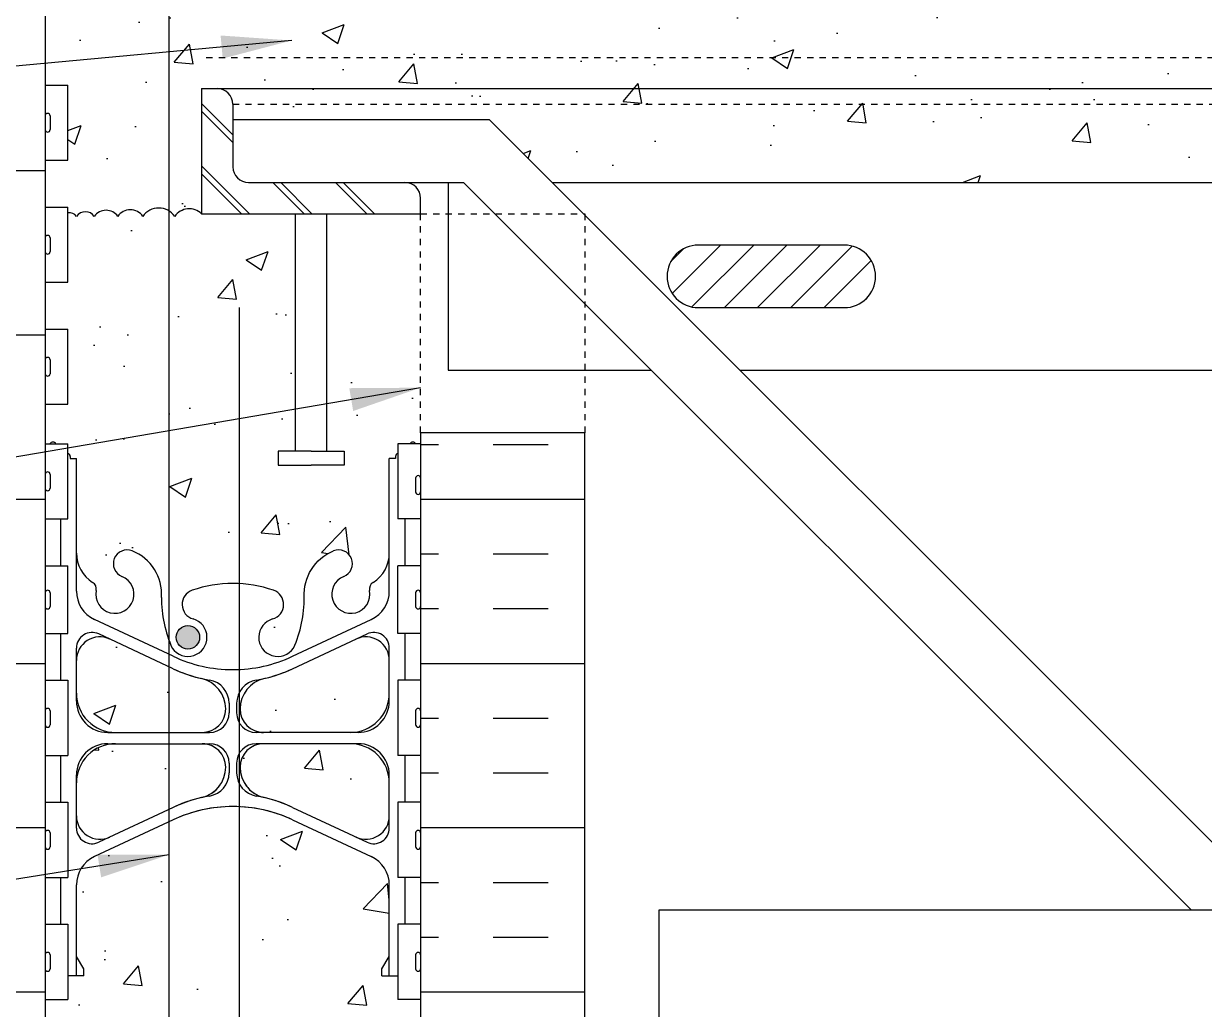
# Model space of a CAD drawing. Header units: inches. Extents: x 99.9 to 155, y 149 to 223.8.
# Drawn here: x 120.13 to 139, y 181.36 to 197.11 of the extents above; entities that cross this region are included whole.
import ezdxf

# ---------------------------------------------------------------- set-up
doc = ezdxf.new("R2010")
doc.units = ezdxf.units.IN
doc.header["$LTSCALE"] = 0.5
doc.header["$MEASUREMENT"] = 0
doc.linetypes.add('HIDDEN2', pattern=[0.1875, 0.125, -0.0625])
for name, color, linetype in [('HATCH', 12, 'Continuous'), ('Hidden2', 12, 'HIDDEN2'), ('line25', 2, 'Continuous'), ('LINE3', 3, 'Continuous'), ('LINE50', 5, 'Continuous'), ('LINE9', 9, 'Continuous'), ('TEXT', 4, 'Continuous')]:
    doc.layers.add(name, color=color, linetype=linetype)
doc.styles.add('DIM', font='romans.shx', dxfattribs={"width": 0.7})
doc.dimstyles.new('ext_12', dxfattribs={"dimscale": 12, "dimtxt": 0.075, "dimasz": 0.09375, "dimexe": 0.09375, "dimexo": 0.0625, "dimgap": 0.0625, "dimtad": 1, "dimdec": 1, "dimzin": 2, "dimdsep": 46, "dimlunit": 4, "dimtxsty": 'DIM', "dimcen": 0.09, "dimdle": 0.09375, "dimclrt": 4, "dimadec": 0, "dimazin": 0, "dimtfac": 1, "dimtdec": 1, "dimtmove": 2, "dimatfit": 3, "dimfxl": 1, "dimfrac": 2, "dimtolj": 1, "dimtzin": 0, "dimarcsym": 0})

msp = doc.modelspace()

# ---------------------------------------------------------------- hatches: boundary and pattern name
at = {"layer": 'HATCH'}
h = msp.add_hatch(dxfattribs=at)
h.set_pattern_fill('AR-CONC', color=256, scale=0.5)
h.set_pattern_definition([(49.99999999999999, (0, 0), (3.586300913003767, -0.3137606749129755), [0.375, -4.125]), (355, (0, 0), (-0.693756668065, 3.760960668500059), [0.3, -3.3]), (100.45144446, (0.298858405, -0.02614672), (2.89254423363556, 3.447199954843147), [0.3187009599999999, -3.505710559999999]), (46.18420000000001, (0, 1), (5.336206653357862, -0.8275964039653827), [0.5625, -6.1875]), (96.63563549, (0.444683725, 0.931033465), (4.673309728371142, 4.870593003872752), [0.47805171, -5.258568799999999]), (351.1841639899999, (0, 1), (4.673309725273866, 4.870593001349951), [0.45, -4.950000005]), (21, (0.5, 0.75), (2.984535260592308, -2.013094453326694), [0.375, -4.125]), (326.0000000000001, (0.5, 0.75), (1.216576659607909, 3.625750225234265), [0.3, -3.3]), (71.45144474, (0.74871127, 0.58224213), (4.201111883649856, 1.612655764031769), [0.31870095, -3.50571056]), (37.50000000000001, (0, 0), (0.06079927658645334, 1.664469269156557), [0, -3.26, 0, -3.35, 0, -3.3125]), (7.499999999999999, (0, 0), (1.315347687210743, 1.972058559411801), [0, -1.91, 0, -3.185, 0, -1.2625]), (327.5, (-1.115, 0), (2.669112180862045, -0.1127743586718988), [0, -1.25, 0, -3.9, 0, -5.175]), (317.5, (-1.615, 0), (2.915930846711931, 0.5005249116615886), [0, -1.625, 0, -2.59, 0, -3.675])])
h.paths.add_polyline_path([(126.4717231716788, 199.913582100377, 0.06439757034050678), (126.361719551565, 199.9795416256406), (126.2717195515645, 199.9795416256337), (126.2717195515618, 200.0212676855579, -0.2490694201798094), (126.1617195515457, 200.2283908373273), (126.1617195515421, 200.2958908373374, -0.4142135623889459), (126.2242195515421, 200.3583908373408), (126.2717195515399, 200.3583908373408), (126.2717195515354, 200.4283908373408), (126.1667195515504, 200.4283908373408, 0.1004604156425525), (125.7730210814817, 200.3712280814927, -0.6014354320890613), (125.6535176112583, 200.4761114239169, 2.182094824738464), (125.2434374573933, 200.2632019924678, -1), (125.0800088859644, 199.8546789184062, -0.2443795113559635), (124.6316010131575, 200.3754358228572, 0.05315652255484115), (124.4657615589405, 200.9895174547719, 0.2232530870738463), (124.2654337755617, 201.1543713057077), (124.2458154436093, 201.1586826984074, 0.9554715931100939), (124.1075314596156, 200.5652127631255, -0.7355925422348568), (124.1203163300505, 200.1071661859855, -0.08275514747013595), (123.4717231716788, 199.9990771022057, -0.08275514747013579), (122.8231300133071, 200.1071661859855, -0.7355925422305455), (122.8359148837423, 200.5652127631247, 0.9554715931393916), (122.6976308997484, 201.1586826984074), (122.678012567796, 201.1543713057077, 0.2232530870735282), (122.4776847844173, 200.9895174547723, 0.05315652255487664), (122.3118453302001, 200.3754358228572, -0.2443795113559877), (121.8634374573931, 199.8546789184062, -1), (121.7000088859644, 200.2632019924678, 2.182094824737337), (121.2899287320992, 200.4761114239169, -0.6014354321108715), (121.1704252618704, 200.3712280814948, 0.1004604156410387), (120.7767267918072, 200.4283908373408), (120.6717267918223, 200.4283908373408), (120.6717267918177, 200.3583908373408), (120.7192267918156, 200.3583908373408, -0.4142135623889219), (120.7817267918156, 200.2958908373374), (120.7817267918119, 200.2283908373273, -0.2490694201798208), (120.6717267917959, 200.0212676855579), (120.6717267917932, 199.9795416256337), (120.5817267917926, 199.9795416256406, 0.06439757034050615), (120.4717231716788, 199.913582100377), (120.4717231716788, 197.8245635818072), (120.4717231716787, 197.3415851199748, -0.4582291024954543), (120.843216348139, 197.3040942731134, -0.5205670499998467), (121.1774057994201, 197.3040942731133, -0.5205670500000739), (121.8651506105893, 197.3040942731134, -0.5205670500000398), (122.3107363107729, 197.3040942731134, -0.5205670499999542), (122.8468318815304, 197.3040942731134, -0.5205670500000162), (123.677391989936, 197.3040942731134, -0.52056705000005), (124.0463930111964, 197.3040942731135, -0.5205670499998133), (124.4293181672468, 197.3040942731133, -0.520567050000284), (124.8482385768414, 197.3040942731135, -0.5205670499991482), (125.0745127248456, 197.3040942731132, -0.5205670500002808), (125.6036456997781, 197.3040942731135, -0.5205670499999445), (125.9667050522876, 197.3040942731134, -0.5205670499999984), (126.5793856542552, 197.3040942731134, -0.498344048046073), (127.1592231716788, 197.3245635818072), (127.1592231716788, 197.8245635818072), (126.4717231716788, 197.8245635818072)])
h.paths.add_polyline_path([(124.471723171679, 194.0745635818058), (122.971723171679, 194.0745635818058, 0.4616643579094271), (122.5422341670801, 194.0336788212049, 0.5205670499996984), (122.0330068040945, 194.0336788212046, 0.5205670499998469), (121.6326709310396, 194.0336788212045, 0.5205670500002914), (121.2579565228588, 194.0336788212047, 0.5205670500002305), (120.9729170655946, 194.0336788212048, 0.3003620269771338), (120.8366757659202, 194.0875200731928), (120.8366757659202, 192.9795635818009), (120.4717231716788, 192.979563581801), (120.4717231716788, 192.2295635818009), (120.8366757659202, 192.2295635818009), (120.8366757659202, 191.0295635818009), (120.4717231716788, 191.0295635818009), (120.4717231716788, 190.3995635818009), (120.5489009562126, 190.3995635818009, -0.5492611164908625), (120.6445453871443, 190.3995635818009), (120.8366757659202, 190.3995635818009), (120.8366757659202, 190.2435423078727, -0.3278133314327104), (120.8717231716779, 190.1958304652607), (120.871723171678, 190.1658304652607), (120.971723171678, 190.1658304652608), (120.9717231716745, 188.6505159869368, 0.2589583704863561), (121.2308637126481, 188.1837175560317, -0.3113104134329552), (121.287423209193, 188.0535736677553, 2.127292751063225), (121.7000088859636, 188.278064295655, -1), (121.8634374573925, 188.6865873697166, -0.3253062266842993), (122.3300121986547, 187.9444214399118, 0.1048804382404675), (122.5024080322494, 187.1326100125818, 1.422913243113908), (122.8359148837412, 187.5996948043415, -0.735592542234876), (122.8231300133063, 188.0577413814815, -0.08275514747013558), (123.471723171678, 188.1658304652612, -0.08275514747013579), (124.1203163300497, 188.0577413814815, -0.7355925422305459), (124.1075314596145, 187.5996948043423, 1.422913243115401), (124.4410383111076, 187.1326100125838, 0.1048804382400839), (124.6134341447012, 187.9444214399111, -0.3253062266844564), (125.0800088859636, 188.6865873697161, -1), (125.2434374573924, 188.2780642956546, 2.127292751064801), (125.6560231341628, 188.0535736677551, -0.311310413433427), (125.7125826307079, 188.1837175560317, 0.2589583704863677), (125.9717231716814, 188.6505159869368), (125.971723171678, 190.1658304652608), (126.0717231716778, 190.1658304652607), (126.0717231716781, 190.1958304652609, -0.3278131113103777), (126.1067705395025, 190.2435422959847), (126.1067705395025, 190.399563581801), (126.2989009562117, 190.399563581801, -0.5492611164907485), (126.3945453871434, 190.3995635818009), (126.4717231716788, 190.3995635818009), (126.4717231716788, 190.5745635818058), (126.471723171679, 194.0745635818058), (124.971723171679, 194.0745635818058), (124.971723171679, 190.2823034694216), (125.2503371104202, 190.2823034694216), (125.2503371104202, 190.0556818054071), (124.9906572144911, 190.0556818054071), (124.721723171679, 190.0556818054071), (124.1931092329378, 190.0556818054071), (124.1931092329378, 190.2823034694216), (124.471723171679, 190.2823034694216)])
h.paths.add_polyline_path([(154.0039962801583, 197.3245635818058), (127.1592231716799, 197.3245635818058, 0.4983440480476182), (126.5793856542552, 197.3040942731134, 0.5205670499999705), (125.9667050522876, 197.3040942731134, 0.5205670499998818), (125.6036456997781, 197.3040942731133, 0.5205670500001927), (125.0745127248457, 197.3040942731135, 0.5205670499993541), (124.8482385768414, 197.3040942731133, 0.5205670500003798), (124.4293181672468, 197.3040942731135, 0.5205670500000795), (124.0463930111962, 197.3040942731135, 0.520567049999582), (123.6773919899361, 197.3040942731133, 0.5205670500000726), (122.8468318815304, 197.3040942731134, 0.5205670499999678), (122.3107363107729, 197.3040942731134, 0.5205670500000424), (121.8651506105893, 197.3040942731134, 0.5205670500000351), (121.1774057994201, 197.3040942731134, 0.5205670499998937), (120.843216348139, 197.3040942731134, 0.4582291024954672), (120.4717231716787, 197.3415851199748), (120.4717231716783, 196.129563581801), (120.8366757659202, 196.129563581801), (120.8366757659202, 194.9295635818009), (120.4717231716788, 194.929563581801), (120.4717231716788, 194.179563581801), (120.8366757659202, 194.179563581801), (120.8366757659202, 194.0875200731928, -0.3003620269773753), (120.9729170655946, 194.0336788212045, -0.5205670500006533), (121.2579565228589, 194.0336788212048, -0.5205670500000386), (121.6326709310396, 194.0336788212048, -0.5205670500001821), (122.0330068040946, 194.0336788212049, -0.5205670499994447), (122.5422341670801, 194.0336788212045, -0.4616643579094737), (122.971723171679, 194.0745635818058), (122.971723171679, 196.0745635818058), (123.221723171679, 196.0745635818058), (154.0039962801583, 196.0745635818058)])
h.paths.add_polyline_path([(154.0039962801583, 195.8245635818058), (123.471723171679, 195.8245635818058), (123.471723171679, 195.5745635818058), (127.5734367340521, 195.5745635818058), (128.5734367340521, 194.5745635818058), (154.0039962801583, 194.5745635818058)], flags=17)
h.paths.add_polyline_path([(154.0039962801583, 196.0745635818058), (123.221723171679, 196.0745635818058, -0.4142135623730951), (123.471723171679, 195.8245635818058), (154.0039962801583, 195.8245635818058)], flags=17)
h.paths.add_polyline_path([(126.4717231716788, 181.519563581801), (126.1067705395025, 181.519563581801), (126.1067705395025, 181.8945635818071), (125.8517231716922, 181.8945635818074), (125.8517231716922, 182.0069135818072), (125.9717231716915, 182.206913581807), (125.9717231716893, 183.3477833641647, 0.2910966595426471), (125.6836616076331, 183.800643275582), (124.4254461144589, 184.3894881191639, 0.09336927207731838), (123.6185977733422, 184.5968195880239, 0.01633246440578862), (123.4717231716781, 184.6016185177827, 0.1098692816785021), (122.5180002288978, 184.3894881191647), (121.2597847357227, 183.800643275582, 0.291096659542565), (120.9717231716666, 183.3477833641647), (120.9717231716645, 182.206913581807), (121.0917231716638, 182.0069135818072), (121.0917231716638, 181.8945635818074), (120.8366757659202, 181.8945635818072), (120.8366757659202, 181.519563581801), (120.4717231716788, 181.519563581801), (120.4717231716788, 179.8245635818072), (120.4717231716788, 177.7355450632374, 0.06439757034050847), (120.5817267917926, 177.6695855379738), (120.6717267917932, 177.6695855379807), (120.6717267917959, 177.6278594780565, -0.2490694201798172), (120.7817267918119, 177.4207363262871), (120.7817267918156, 177.353236326277, -0.4142135623889448), (120.7192267918156, 177.2907363262736), (120.6717267918177, 177.2907363262736), (120.6717267918223, 177.2207363262736), (120.7767267918072, 177.2207363262736, 0.1004604156413851), (121.1704252618717, 177.27789908212, -0.6014354321066665), (121.2899287320994, 177.1730157396975, 2.182094824738486), (121.7000088859644, 177.3859251711466, -1), (121.8634374573933, 177.7944482452082, -0.244379511355623), (122.3118453302, 177.2736913407581, 0.05315652255491382), (122.4776847844171, 176.6596097088427, 0.2232530870739586), (122.6780125677959, 176.4947558579067), (122.6976308997484, 176.490444465207, 0.9554715931100279), (122.835914883742, 177.0839144004889, -0.7355925422348775), (122.8231300133071, 177.5419609776289, -0.08275514747013603), (123.4717231716788, 177.6500500614087, -0.08275514747013576), (124.1203163300505, 177.5419609776289, -0.7355925422305454), (124.1075314596154, 177.0839144004898, 0.9554715931394796), (124.2458154436095, 176.490444465207), (124.2654337755617, 176.4947558579067, 0.2232530870720752), (124.4657615589397, 176.6596097088405, 0.05315652255502022), (124.6316010131575, 177.2736913407572, -0.2443795113559802), (125.0800088859645, 177.7944482452082, -1), (125.2434374573933, 177.3859251711467, 2.182094824737363), (125.6535176112585, 177.1730157396975, -0.6014354319358186), (125.7730210814452, 177.2778990821348, 0.1004604156523417), (126.1667195515504, 177.2207363262736), (126.2717195515354, 177.2207363262736), (126.2717195515399, 177.2907363262736), (126.2242195515421, 177.2907363262736, -0.4142135623889656), (126.1617195515421, 177.353236326277), (126.1617195515457, 177.4207363262871, -0.2490694201798173), (126.2717195515618, 177.6278594780565), (126.2717195515645, 177.6695855379807), (126.361719551565, 177.6695855379738, 0.06439757034050828), (126.4717231716788, 177.7355450632374), (126.4717231716788, 179.8245635818072)])
h.paths.add_polyline_path([(123.3567222983634, 185.2316397768996, 0.4135815913485855), (122.9817231716782, 185.6058304652612), (121.596723171671, 185.6058304652608, 0.4142135623726926), (120.9717231716712, 184.9808304652615), (120.9717231716716, 184.4541027456393, 0.5490706967576116), (121.505677000229, 184.1144578128228), (122.5180002003353, 184.5882250704719, -0.05309424434829538), (122.9685413534963, 184.7433689386218, 0.3501185223640792)])
h.paths.add_polyline_path([(122.9685413534962, 186.6482919919002, -0.05309424434837258), (122.5180002003346, 186.8034358600505), (121.5056770002289, 187.2772031176989, 0.5490706967555916), (120.9717231716716, 186.9375581848845), (120.9717231716712, 186.4108304652608, 0.4142135623730951), (121.5967231716712, 185.7858304652608), (122.9817231716782, 185.7858304652608, 0.08565169356292962), (123.1074073179113, 185.8075197020712, 0.3167107477871254), (123.3567222983635, 186.1600211536785, 0.3501185223326608)])
h.paths.add_polyline_path([(125.9717231716848, 186.4108304652626), (125.9717231716843, 186.9375581848853, 0.5490706967552532), (125.4377693431271, 187.2772031176993), (124.4254461430207, 186.8034358600501, -0.05309424434828371), (123.9749049898596, 186.6482919919007, 0.3501185220379583), (123.5867240449913, 186.160021154204, 0.4135815918022998), (123.9617231716778, 185.7858304652613), (125.3467231716848, 185.7858304652612, 0.4142135623737336)])
h.paths.add_polyline_path([(125.9717231716848, 184.980830465262, 0.4142135623727701), (125.3467231716848, 185.6058304652613), (123.9617231716778, 185.6058304652612, 0.4135815916380359), (123.5867240449918, 185.2316397765288, 0.3501185221559076), (123.9749049898596, 184.7433689386218, -0.05309424434846433), (124.425446143022, 184.5882250704713), (125.437769343127, 184.1144578128232, 0.5490706967567552), (125.9717231716843, 184.4541027456387)])
h.paths.add_polyline_path([(126.4717231716788, 173.6059275893103, 0.08241458984434456), (126.3283862182095, 173.6850340658794, -0.3178372451770607), (126.1617195515462, 173.9207363262603), (126.1617195515425, 173.9882363262704, -0.4142135623888782), (126.2242195515425, 174.0507363262738), (126.271719551328, 174.0507363262738), (126.2717195513326, 174.1207363262738), (126.1667195515509, 174.1207363262738, -0.1889729320647021), (126.0108504758625, 174.2155808146632, 0.1963228336439133), (125.5617195515018, 174.5618405347915), (124.2398639826705, 174.8523361010463, 0.05779469062709975), (123.4717231716784, 174.941422591139, 0.05779469062704928), (122.703582360687, 174.8523361010462), (121.3817267918558, 174.5618405347914, 0.1963228336441951), (120.9325958674947, 174.2155808146625, -0.1889729320638381), (120.7767267918068, 174.1207363262738), (120.6717267920251, 174.1207363262738), (120.6717267920296, 174.0507363262738), (120.7192267918151, 174.0507363262738, -0.4142135623888325), (120.7817267918151, 173.9882363262704), (120.7817267918115, 173.9207363262603, -0.3178372451770459), (120.6150601251481, 173.6850340658795, 0.08241458984434928), (120.4717231716788, 173.6059275893103), (120.4717231716788, 170.8270731668233), (122.4717231716788, 170.8270731668233), (123.4717231716788, 171.8270731668233), (123.4717231716788, 170.8270731668233), (123.4717231716788, 169.8270731668233), (124.4717231716788, 170.8270731668233), (126.4717231716788, 170.8270731668233)])
h = msp.add_hatch(dxfattribs=at)
h.set_pattern_fill('INSUL', color=256, scale=7, style=0)
h.set_pattern_definition([(0, (127.6306809056987, 186.8881439684376), (0, 2.625), []), (0, (127.6306809056987, 187.7631439684376), (0, 2.625), [0.875, -0.875]), (0, (127.6306809056987, 188.6381439684376), (0, 2.625), [0.875, -0.875])])
h.paths.add_polyline_path([(129.096723171679, 190.5745635818058), (126.4717231716788, 190.5745635818058), (126.4717231716788, 180.5745635818058), (129.0967231716789, 180.5745635818058)])
h.paths.add_polyline_path([(117.8467231716788, 179.8245635818072), (118.2842231716788, 179.8245635818072), (118.2842231716788, 180.3245635818072), (119.7842231716788, 180.3245635818072), (119.7842231716788, 179.8245635818072), (120.4717231716788, 179.8245635818072), (120.4717231716788, 197.8245635818072), (119.7842231716788, 197.8245635818072), (119.7842231716788, 198.3245635818072), (118.2842231716788, 198.3245635818072), (118.2842231716788, 197.8245635818072), (117.8467231716788, 197.8245635818072)])
h = msp.add_hatch(dxfattribs=at)
h.set_pattern_fill('ANSI31', color=256, scale=3, style=0)
h.set_pattern_definition([(45, (141.1185557722835, 192.8211934529834), (-0.2651650429449553, 0.2651650429449554), [])])
h.paths.add_polyline_path([(142.5720356716789, 192.5748760818058, 1), (142.5720356716789, 193.5742510818058), (140.240160671679, 193.5742510818058, 1), (140.240160671679, 192.5748760818058)])
h.paths.add_polyline_path([(151.9032856716789, 192.5748760818058, 1), (151.9032856716789, 193.5742510818058), (149.5714106716789, 193.5742510818058, 0.4139618747862194), (149.071723356202, 193.0749930090092), (149.7859643489255, 192.5748760818058)])
h.paths.add_polyline_path([(133.240785671679, 193.5742510818058), (130.908910671679, 193.5742510818058, 1), (130.908910671679, 192.5748760818058), (133.240785671679, 192.5748760818058, 1)])
at = {"layer": 'LINE3'}
h = msp.add_hatch(color=256, dxfattribs=at)
h.paths.add_polyline_path([(122.937600202412, 187.3403439856598, 0.8313954898624936), (122.5689035307892, 187.3403439856598)])
h.paths.add_polyline_path([(122.9407518666006, 187.306110360617, 0.04593457776007547), (122.937600202412, 187.3403439856598), (122.5689035307892, 187.3403439856598, 0.04593457776007547), (122.5657518666006, 187.306110360617, 1)])

# ---------------------------------------------------------------- linework, layer by layer
at = {"layer": 'HATCH'}
for p, q in [((122.971723171679, 195.8386834833949), (123.471723171679, 195.3386834833949)), ((122.971723171679, 195.7136834833949), (123.471723171679, 195.2136834833949)), ((122.971723171679, 194.8386834833949), (123.7358430732683, 194.0745635818058)), ((122.971723171679, 194.713683483395), (123.6108430732683, 194.0745635818058)), ((124.1108430732682, 194.5745635818058), (124.6108430732683, 194.0745635818058)), ((124.2358430732682, 194.5745635818058), (124.7358430732683, 194.0745635818058)), ((125.1108430732682, 194.5745635818058), (125.6108430732683, 194.0745635818058)), ((125.2358430732682, 194.5745635818058), (125.7358430732683, 194.0745635818058))]:
    msp.add_line(p, q, dxfattribs=at)
msp.add_lwpolyline([(122.971723171679, 194.0745635818058, 0.4616643579092202), (122.5422341670802, 194.0336788212047, 0.52056705), (122.0330068040945, 194.0336788212047, 0.52056705), (121.6326709310395, 194.0336788212047, 0.52056705), (121.2579565228588, 194.0336788212047, 0.52056705), (120.9729170655947, 194.0336788212047, 0.3003620269774999), (120.8366757659202, 194.0875200731928)], format="xyb", dxfattribs=at)
at = {"layer": 'Hidden2', "linetype": 'HIDDEN2'}
for p, q in [((123.0469343024265, 196.5745635818058), (154.0039962801583, 196.5745635818058)), ((123.471723171679, 195.8245635818058), (154.0039962801583, 195.8245635818058))]:
    msp.add_line(p, q, dxfattribs=at)
at = {"layer": 'Hidden2'}
for p, q in [((126.471723171679, 190.5745635818058), (126.471723171679, 194.0745635818058)), ((126.471723171679, 194.0745635818058), (129.096723171679, 194.0745635818058)), ((129.096723171679, 194.0745635818058), (129.096723171679, 190.5745635818058))]:
    msp.add_line(p, q, dxfattribs=at)
at = {"layer": 'line25'}
for p, q in [((120.4717231716788, 197.8245635818072), (120.4717231716783, 196.129563581801)), ((120.4717231716783, 196.129563581801), (120.8366757659202, 196.129563581801)), ((120.4717231716783, 196.129563581801), (120.8366757659202, 196.129563581801)), ((120.4717231716788, 196.129563581801), (120.4717231716788, 179.8245635818072)), ((120.8366757659202, 194.929563581801), (120.8366757659202, 196.129563581801)), ((122.971723171679, 196.0745635818058), (122.971723171679, 194.0745635818058)), ((122.971723171679, 196.0745635818058), (123.221723171679, 196.0745635818058)), ((123.471723171679, 195.8245635818058), (123.471723171679, 194.8245635818058)), ((120.4717231716783, 194.929563581801), (120.8366757659202, 194.9295635818009)), ((123.721723171679, 194.5745635818058), (126.221723171679, 194.5745635818058)), ((120.4717231716783, 194.179563581801), (120.8366757659202, 194.179563581801)), ((120.8366757659202, 192.979563581801), (120.8366757659202, 194.179563581801)), ((126.471723171679, 194.0745635818058), (126.471723171679, 194.3245635818058)), ((122.971723171679, 194.0745635818058), (126.471723171679, 194.0745635818058)), ((124.471723171679, 190.2823034694216), (124.471723171679, 194.0745635818058)), ((124.971723171679, 190.2823034694216), (124.971723171679, 194.0745635818058)), ((120.4717231716783, 192.979563581801), (120.8366757659202, 192.9795635818009)), ((120.4717231716783, 192.2295635818009), (120.8366757659202, 192.2295635818009)), ((120.8366757659202, 191.0295635818009), (120.8366757659202, 192.229563581801)), ((120.4717231716783, 191.0295635818009), (120.8366757659202, 191.0295635818009)), ((126.4717231716788, 190.5745635818058), (126.4717231716788, 179.8245635818072)), ((129.096723171679, 190.5745635818058), (126.471723171679, 190.5745635818058)), ((120.4717231716783, 190.3995635818009), (120.8366757659202, 190.3995635818009)), ((120.8366757659202, 189.199563581801), (120.8366757659202, 190.399563581801)), ((126.4717231337444, 190.3995635818009), (126.1067705395025, 190.399563581801)), ((126.1067705395025, 190.3995635818009), (126.1067705395025, 189.1995635818009)), ((120.4717231716783, 189.199563581801), (120.8366757659202, 189.199563581801)), ((126.4717231337444, 189.199563581801), (126.1067705395025, 189.199563581801)), ((120.4717231716783, 188.449563581801), (120.8366757659202, 188.449563581801)), ((120.8366757659202, 187.369563581801), (120.8366757659202, 188.449563581801)), ((126.4717231337444, 188.449563581801), (126.1067705395025, 188.449563581801)), ((126.1067705395025, 187.369563581801), (126.1067705395025, 188.449563581801)), ((120.4717231716783, 187.369563581801), (120.8366757659202, 187.3695635818009)), ((126.4717231337444, 187.369563581801), (126.1067705395025, 187.3695635818009)), ((120.4717231716783, 186.619563581801), (120.8366757659202, 186.619563581801)), ((120.8366757659202, 186.619563581801), (120.8366757659202, 185.4195635818009)), ((126.4717231337444, 186.619563581801), (126.1067705395025, 186.619563581801)), ((126.1067705395025, 186.619563581801), (126.1067705395025, 185.4195635818009)), ((120.4717231716783, 185.419563581801), (120.8366757659202, 185.419563581801)), ((126.4717231337444, 185.419563581801), (126.1067705395025, 185.419563581801)), ((120.4717231716783, 184.6695635818009), (120.8366757659202, 184.669563581801)), ((120.8366757659202, 184.6695635818009), (120.8366757659202, 183.4695635818009)), ((126.1067705395025, 184.6695635818009), (126.1067705395025, 183.4695635818009)), ((126.4717231337444, 184.6695635818009), (126.1067705395025, 184.669563581801)), ((120.4717231716783, 183.4695635818009), (120.8366757659202, 183.4695635818009)), ((126.4717231337444, 183.4695635818009), (126.1067705395025, 183.4695635818009)), ((120.4717231716783, 182.7195635818009), (120.8366757659202, 182.719563581801)), ((120.8366757659202, 182.7195635818009), (120.8366757659202, 181.5195635818009)), ((126.4717231337444, 182.7195635818009), (126.1067705395025, 182.719563581801)), ((126.1067705395025, 182.7195635818009), (126.1067705395025, 181.5195635818009)), ((120.4717231716783, 181.519563581801), (120.8366757659202, 181.519563581801)), ((126.4717231337444, 181.519563581801), (126.1067705395025, 181.519563581801))]:
    msp.add_line(p, q, dxfattribs=at)
for points in [[(124.721723171679, 190.2823034694216), (124.1931092329378, 190.2823034694216), (124.1931092329378, 190.0556818054071), (124.721723171679, 190.0556818054071)], [(124.721723171679, 190.2823034694216), (125.2503371104202, 190.2823034694216), (125.2503371104202, 190.0556818054071), (124.9906572144911, 190.0556818054071)], [(124.9906572144911, 190.0556818054071), (124.721723171679, 190.0556818054071)]]:
    msp.add_lwpolyline(points, dxfattribs=at)
for centre, start, end in [((123.221723171679, 195.8245635818058), 0, 90), ((123.721723171679, 194.8245635818058), 180, 270), ((126.221723171679, 194.3245635818058), 0, 90)]:
    msp.add_arc(centre, 0.25, start, end, dxfattribs=at)
at = {"layer": 'LINE3'}
for p, q in [((122.4485808306169, 206.8245635818072), (122.4485808306169, 178.761169227365)), ((123.5716073980689, 192.5745635818058), (123.5716073980689, 169.9269573932134))]:
    msp.add_line(p, q, dxfattribs=at)
msp.add_circle((122.7532518666006, 187.306110360617), 0.1875, dxfattribs=at)
at = {"layer": 'LINE50'}
msp.add_line((129.0967231716789, 180.5745635818058), (129.096723171679, 190.5745635818058), dxfattribs=at)
at = {"layer": 'LINE9'}
for p, q in [((123.221723171679, 196.0745635818058), (154.0039962801583, 196.0745635818058)), ((120.5117267916414, 195.6795635818009), (120.5117267916414, 195.679563581801)), ((120.4717231716783, 195.5845635818009), (120.4717267916419, 195.5845635818009)), ((120.4717231716783, 195.4745635818009), (120.4717267916419, 195.4745635818009)), ((120.4717267916414, 195.6395635818009), (120.4717267916414, 195.419563581801)), ((120.5517267916413, 195.639563581801), (120.5517267916422, 195.419563581801)), ((127.5734367340521, 195.5745635818058), (123.471723171679, 195.5745635818058)), ((127.5734367340522, 195.5745635818058), (140.1984367340522, 182.9495635818058)), ((120.5117267916414, 195.379563581801), (120.5117267916423, 195.379563581801)), ((126.221723171679, 194.5745635818058), (127.1592231716791, 194.5745635818058)), ((126.909223171679, 194.5745635818058), (126.909223171679, 191.5745635818058)), ((127.1592231716791, 194.5745635818058), (138.7842231716791, 182.9495635818058)), ((128.5734367340521, 194.5745635818058), (154.0039962801583, 194.5745635818058)), ((120.4717231716783, 193.6345635818009), (120.4717267916419, 193.6345635818009)), ((120.4717267916414, 193.6895635818009), (120.4717267916414, 193.4695635818011)), ((120.5117267916414, 193.7295635818009), (120.5117267916414, 193.729563581801)), ((120.5517267916413, 193.689563581801), (120.5517267916422, 193.4695635818011)), ((120.4717231716783, 193.5245635818009), (120.4717267916419, 193.5245635818009)), ((120.5117267916414, 193.429563581801), (120.5117267916423, 193.429563581801)), ((133.240785671679, 193.5742510818058), (130.908910671679, 193.5742510818058)), ((130.908910671679, 192.5748760818058), (133.240785671679, 192.5748760818058)), ((120.4717267916414, 191.7395635818009), (120.4717267916414, 191.519563581801)), ((120.5117267916414, 191.7795635818009), (120.5117267916414, 191.7795635818009)), ((120.5517267916413, 191.7395635818009), (120.5517267916422, 191.519563581801)), ((120.4717231716783, 191.6845635818009), (120.4717267916419, 191.6845635818009)), ((120.4717231716783, 191.5745635818008), (120.4717267916419, 191.5745635818008)), ((126.909223171679, 191.5745635818058), (130.1592231716791, 191.5745635818058)), ((131.5734367340522, 191.5745635818058), (144.5094985187706, 191.5745635818058)), ((120.5117267916414, 191.479563581801), (120.5117267916423, 191.4795635818009)), ((120.8717231716781, 190.1958304652607), (120.871723171678, 190.1658304652607)), ((120.8717231716781, 190.1958304652607), (120.8717231716781, 190.1958304652608)), ((126.0717231716779, 190.1958304652607), (126.0717231716778, 190.1658304652607)), ((126.0717231716779, 190.1958304652607), (126.0717231716779, 190.1958304652608)), ((120.8717231716781, 190.1658304652607), (120.971723171678, 190.1658304652608)), ((120.9717231716753, 188.0438775663548), (120.971723171678, 190.1658304652608)), ((126.0717231716779, 190.1658304652607), (125.971723171678, 190.1658304652608)), ((125.9717231716807, 188.0438775663548), (125.971723171678, 190.1658304652608)), ((120.4717231716783, 189.8545635818009), (120.4717267916419, 189.8545635818009)), ((120.4717267916414, 189.9095635818009), (120.4717267916414, 189.689563581801)), ((120.5117267916414, 189.9495635818009), (120.5117267916414, 189.949563581801)), ((120.5517267916413, 189.9095635818009), (120.5517267916422, 189.689563581801)), ((126.3917195137814, 189.8495635818009), (126.3917195137805, 189.629563581801)), ((126.4317195137813, 189.8895635818008), (126.4317195137813, 189.8895635818009)), ((126.4717195137813, 189.8495635818008), (126.4717195137813, 189.629563581801)), ((120.4717231716783, 189.7445635818009), (120.4717267916419, 189.7445635818009)), ((120.5117267916414, 189.649563581801), (120.5117267916423, 189.6495635818009)), ((126.4717231337443, 189.7945635818008), (126.4717195137808, 189.7945635818008)), ((126.4717231337443, 189.6845635818008), (126.4717195137808, 189.6845635818008)), ((126.4317195137813, 189.5895635818009), (126.4317195137804, 189.5895635818009)), ((126.2217231716778, 189.199563581801), (126.2217231716777, 188.449563581801)), ((120.4717231716783, 187.9645635818009), (120.4717267916419, 187.9645635818009)), ((120.4717267916414, 188.0195635818009), (120.4717267916414, 187.799563581801)), ((120.5117267916414, 188.0595635818009), (120.5117267916414, 188.059563581801)), ((120.5517267916413, 188.019563581801), (120.5517267916422, 187.799563581801)), ((126.3917195137814, 188.019563581801), (126.3917195137805, 187.799563581801)), ((126.4317195137814, 188.0595635818009), (126.4317195137814, 188.059563581801)), ((126.4717195137813, 188.0195635818009), (126.4717195137813, 187.799563581801)), ((126.4717231337443, 187.9645635818009), (126.4717195137809, 187.9645635818009)), ((120.4717231716783, 187.8545635818009), (120.4717267916419, 187.8545635818009)), ((120.5117267916414, 187.759563581801), (120.5117267916423, 187.759563581801)), ((126.4317195137814, 187.759563581801), (126.4317195137805, 187.759563581801)), ((126.4717231337443, 187.8545635818009), (126.4717195137809, 187.8545635818009)), ((122.5180002193013, 187.002172815849), (121.2597847357313, 187.5910176549363)), ((122.5180002193013, 187.0021728158485), (121.2597847357313, 187.5910176549359)), ((124.4254461240546, 187.0021728158485), (125.6836616076246, 187.5910176549359)), ((124.4254461240546, 187.002172815849), (125.6836616076246, 187.5910176549363)), ((122.5180002003347, 186.8034358600509), (121.3276923907118, 187.3604999149536)), ((122.5180002003347, 186.8034358600505), (121.3276923907118, 187.3604999149531)), ((124.4254461430212, 186.8034358600505), (125.6157539526442, 187.3604999149531)), ((124.4254461430212, 186.8034358600509), (125.6157539526442, 187.3604999149536)), ((126.2217231716776, 187.3695635818009), (126.2217231716775, 186.619563581801)), ((120.9717231716716, 186.2858304652617), (120.9717231716734, 187.1340699597435)), ((125.9717231716843, 186.2858304652617), (125.9717231716825, 187.1340699597435)), ((123.4117231716776, 186.2525992163649), (123.4117231716776, 186.0983304652612)), ((123.5317231716784, 186.2525992163649), (123.5317231716784, 186.0983304652612)), ((120.4717231716783, 186.0745635818008), (120.4717267916419, 186.0745635818008)), ((120.4717267916414, 186.1295635818009), (120.4717267916414, 185.909563581801)), ((120.5117267916414, 186.1695635818009), (120.5117267916414, 186.1695635818009)), ((120.5517267916413, 186.1295635818009), (120.5517267916422, 185.909563581801)), ((123.3567231716782, 186.1608304652613), (123.3567231716782, 186.160955666336)), ((123.5867231716778, 186.1608304652613), (123.5867231716778, 186.160955666336)), ((126.3917195137814, 186.1295635818009), (126.3917195137805, 185.909563581801)), ((126.4317195137814, 186.1695635818009), (126.4317195137814, 186.1695635818009)), ((126.4717195137814, 186.1295635818009), (126.4717195137814, 185.909563581801)), ((126.4717231337444, 186.0745635818008), (126.4717195137809, 186.0745635818008)), ((120.4717231716783, 185.9645635818008), (120.4717267916419, 185.9645635818008)), ((120.5117267916414, 185.869563581801), (120.5117267916423, 185.8695635818009)), ((126.4317195137814, 185.869563581801), (126.4317195137805, 185.8695635818009)), ((126.4717231337444, 185.9645635818008), (126.4717195137809, 185.9645635818008)), ((121.4717231716716, 185.7858304652612), (123.0992231716776, 185.7858304652612)), ((121.4717231716716, 185.7858304652608), (122.9817231716782, 185.7858304652608)), ((125.4717231716843, 185.7858304652612), (123.8442231716784, 185.7858304652612)), ((125.4717231716843, 185.7858304652608), (123.9617231716778, 185.7858304652608)), ((121.4717231716693, 185.6058304652612), (123.099223171678, 185.6058304652613)), ((121.4717231716693, 185.6058304652608), (122.9817231716782, 185.6058304652608)), ((125.4717231716866, 185.6058304652612), (123.8442231716779, 185.6058304652613)), ((125.4717231716866, 185.6058304652608), (123.9617231716778, 185.6058304652608)), ((123.411723171678, 185.2933304652613), (123.411723171678, 185.1390617141574)), ((123.5317231716779, 185.2933304652613), (123.5317231716779, 185.1390617141574)), ((126.2217231716774, 185.419563581801), (126.2217231716773, 184.669563581801)), ((120.9717231716684, 184.2575909707762), (120.9717231716693, 185.1058304652617)), ((125.9717231716875, 184.2575909707762), (125.9717231716866, 185.1058304652617)), ((122.5180002003347, 184.5882250704716), (121.3276923907068, 184.0311610155661)), ((122.5180002003347, 184.5882250704711), (121.3276923907068, 184.0311610155656)), ((124.4254461430212, 184.5882250704711), (125.6157539526492, 184.0311610155656)), ((124.4254461430212, 184.5882250704716), (125.6157539526492, 184.0311610155661)), ((122.5180002193013, 184.3894881146735), (121.2597847357227, 183.8006432755825)), ((122.5180002193013, 184.3894881146731), (121.2597847357227, 183.800643275582)), ((124.4254461240546, 184.3894881146731), (125.6836616076333, 183.800643275582)), ((124.4254461240546, 184.3894881146735), (125.6836616076333, 183.8006432755825)), ((120.4717267916414, 184.1795635818008), (120.4717267916414, 183.9595635818009)), ((120.5117267916414, 184.2195635818008), (120.5117267916414, 184.2195635818009)), ((120.5517267916413, 184.1795635818009), (120.5517267916422, 183.9595635818009)), ((126.3917195137814, 184.1795635818009), (126.3917195137805, 183.9595635818009)), ((126.4317195137814, 184.2195635818008), (126.4317195137814, 184.2195635818009)), ((126.4717195137814, 184.1795635818008), (126.4717195137814, 183.9595635818009)), ((120.4717231716783, 184.1245635818008), (120.4717267916419, 184.1245635818008)), ((120.4717231716783, 184.0145635818008), (120.4717267916419, 184.0145635818008)), ((126.4717231337444, 184.1245635818008), (126.4717195137809, 184.1245635818008)), ((126.4717231337444, 184.0145635818008), (126.4717195137809, 184.0145635818008)), ((120.5117267916414, 183.9195635818009), (120.5117267916423, 183.9195635818009)), ((126.4317195137814, 183.9195635818009), (126.4317195137805, 183.9195635818009)), ((126.2217231716771, 183.469563581801), (126.221723171677, 182.719563581801)), ((120.9717231716639, 181.8945635818071), (120.9717231716666, 183.3477833641647)), ((125.9717231716921, 181.8945635818071), (125.9717231716893, 183.3477833641647)), ((130.284223171679, 182.9495635818058), (154.0039962801583, 182.9495635818058)), ((130.284223171679, 180.5745635818058), (130.284223171679, 182.9495635818058)), ((120.5117267916414, 182.2695635818008), (120.5117267916414, 182.2695635818009)), ((126.4317195137814, 182.2695635818008), (126.4317195137814, 182.2695635818009)), ((120.4717231716783, 182.1745635818008), (120.4717267916419, 182.1745635818008)), ((120.4717267916414, 182.2295635818008), (120.4717267916414, 182.009563581801)), ((120.5517267916413, 182.2295635818009), (120.5517267916422, 182.009563581801)), ((121.0917231716638, 182.0069135818072), (120.9717231716643, 182.2069135818072)), ((125.8517231716922, 182.0069135818072), (125.9717231716916, 182.2069135818072)), ((126.3917195137814, 182.2295635818009), (126.3917195137805, 182.009563581801)), ((126.4717195137814, 182.2295635818008), (126.4717195137814, 182.009563581801)), ((126.4717231337444, 182.1745635818008), (126.4717195137809, 182.1745635818008)), ((120.4717231716783, 182.0645635818008), (120.4717267916419, 182.0645635818008)), ((120.5117267916414, 181.9695635818009), (120.5117267916423, 181.9695635818009)), ((121.0917231716638, 181.8945635818074), (120.8366757659202, 181.8945635818072)), ((121.0917231716638, 181.8945635818069), (121.0917231716638, 182.0069135818064)), ((125.8517231716922, 181.8945635818069), (125.8517231716922, 182.0069135818064)), ((125.8517231716922, 181.8945635818074), (126.1067705395025, 181.8945635818071)), ((126.4317195137814, 181.9695635818009), (126.4317195137805, 181.9695635818009)), ((126.4717231337444, 182.0645635818008), (126.4717195137809, 182.0645635818008))]:
    msp.add_line(p, q, dxfattribs=at)
for points in [[(120.721723171678, 188.449563581801), (120.721723171678, 189.199563581801)], [(120.721723171678, 186.619563581801), (120.721723171678, 187.3695635818009)], [(120.721723171678, 184.669563581801), (120.721723171678, 185.419563581801)], [(120.721723171678, 182.719563581801), (120.721723171678, 183.4695635818009)]]:
    msp.add_lwpolyline(points, dxfattribs=at)
for points in [[(122.3300121984469, 187.9444214368506, 0.325312471216074), (121.8634218361361, 188.6865936187541)], [(124.613434144909, 187.9444214368501, -0.325312471216074), (125.0800245072199, 188.6865936187537)]]:
    msp.add_lwpolyline(points, format="xyb", dxfattribs=at)
for centre, radius, start, end in [((120.5117267916414, 195.639563581801), 0.04, 89.99999999994789, 180.0000000000879), ((120.5117267916414, 195.639563581801), 0.04, 0, 90), ((120.5117267916414, 195.419563581801), 0.04, 180, 270.0000000000782), ((120.5117267916423, 195.419563581801), 0.04, 270, 1.009635278083779e-10), ((120.5117267916414, 193.689563581801), 0.04, 89.99999999994789, 180.0000000000879), ((120.5117267916414, 193.689563581801), 0.04, 0, 90), ((120.5117267916414, 193.4695635818011), 0.04, 180, 270.0000000000782), ((120.5117267916423, 193.469563581801), 0.04, 270, 1.009635278083779e-10), ((130.908910671679, 193.0745635818058), 0.4996875, 90, 270), ((133.240785671679, 193.0745635818058), 0.4996875, 270, 90), ((120.5117267916414, 191.7395635818009), 0.04, 89.99999999994789, 180.0000000000879), ((120.5117267916414, 191.7395635818009), 0.04, 0, 90), ((120.5117267916414, 191.519563581801), 0.04, 180, 270.0000000000782), ((120.5117267916423, 191.519563581801), 0.04, 270, 1.009635278083779e-10), ((120.5967231716784, 190.3691637985946), 0.05666666666616365, 32.44343841023146, 147.5565615897993), ((126.3467231716775, 190.3691637985946), 0.05666666666619088, 32.44343841024801, 147.5565615897046), ((120.8217231716779, 190.1958304652608), 0.05, 0, 72.5993339625156), ((126.1217231716781, 190.1958304652608), 0.05, 107.4007115904208, 180), ((120.5117267916414, 189.9095635818009), 0.04, 89.99999999994789, 180.0000000000879), ((120.5117267916414, 189.9095635818009), 0.04, 0, 90), ((126.4317195137813, 189.8495635818009), 0.04, 90, 180), ((126.4317195137813, 189.8495635818009), 0.04, 359.9999999999121, 90.00000000005213), ((120.5117267916414, 189.689563581801), 0.04, 180, 270.0000000000782), ((120.5117267916423, 189.689563581801), 0.04, 270, 1.009635278083779e-10), ((126.4317195137804, 189.6295635818009), 0.04, 179.999999999899, 270), ((126.4317195137813, 189.629563581801), 0.04, 269.9999999999218, 0), ((121.7817231716779, 188.4823258326858), 0.22, 68.19625201055813, 248.1962520105581), ((125.161723171678, 188.4823258326853), 0.22, 291.8037479894419, 111.8037479894419), ((121.5217231716745, 188.6505159869361), 0.55, 179.9999999998665, 238.0732001258475), ((125.4217231716814, 188.6505159869361), 0.55, 301.9267998741525, 1.335324077465643e-10), ((121.1647592901421, 188.0776270035534), 0.125, 348.9055631699608, 58.07320012575543), ((121.5867231716778, 187.9948835284078), 0.305, 168.9055631699741, 68.19625201061417), ((123.471723171678, 186.1658304652612), 2, 90, 108.9229639063547), ((123.471723171678, 186.1658304652612), 2, 71.07703609364535, 90), ((125.3567231716782, 187.9948835284073), 0.305, 111.8037479893858, 11.09443683002593), ((125.7786870532139, 188.0776270035534), 0.125, 121.9267998742445, 191.0944368300391), ((120.5117267916414, 188.019563581801), 0.04, 89.99999999994789, 180.0000000000879), ((120.5117267916414, 188.019563581801), 0.04, 0, 90), ((121.4717231716753, 188.043877566354), 0.5, 179.9999999999186, 244.9204062482341), ((124.330012134077, 187.9449296830215), 2, 180.0145601804285, 203.9638288235118), ((122.9009611923109, 187.8307120715349), 0.2400000000001666, 108.9229639064373, 254.2746540496554), ((124.042485151045, 187.8307120715349), 0.2400000000001666, 285.7253459503446, 71.0770360935627), ((122.613434209279, 187.944929683021), 2, 336.0361711764867, 359.9854398195715), ((125.4717231716807, 188.043877566354), 0.5, 295.0795937517659, 8.142219984546603e-11), ((126.4317195137813, 188.019563581801), 0.04, 90, 180), ((126.4317195137813, 188.019563581801), 0.04, 359.9999999999121, 90.00000000005213), ((120.5117267916414, 187.799563581801), 0.04, 180, 270.0000000000782), ((120.5117267916423, 187.799563581801), 0.04, 270, 1.009635278083779e-10), ((126.4317195137804, 187.799563581801), 0.04, 179.999999999899, 270), ((126.4317195137813, 187.799563581801), 0.04, 269.9999999999218, 0), ((122.7532518666006, 187.306110360617), 0.3050000000005331, 214.6703224341867, 74.2746540497095), ((124.1901944767554, 187.306110360617), 0.3050000000005331, 105.7253459502905, 325.3296775658133), ((121.2217231716734, 187.134069959743), 0.25, 64.92040597845445, 179.999999999886), ((125.7217231716825, 187.134069959743), 0.25, 1.139910797836524e-10, 115.0795940215455), ((121.3467231716716, 186.9375581848842), 0.375, 64.92040597845445, 179.9999999999218), ((121.3467231716716, 186.9375581848837), 0.375, 64.92040597845445, 179.9999999999218), ((125.5967231716843, 186.9375581848837), 0.375, 7.816531185164739e-11, 115.0795940215455), ((125.5967231716843, 186.9375581848842), 0.375, 7.816531185164739e-11, 115.0795940215455), ((123.4717231906446, 189.0400424127398), 2.25, 244.9204059784544, 269.9999995170165), ((123.4717231527114, 189.0400424127398), 2.25, 270.0000004829835, 295.0795940215456), ((123.471723171678, 188.8413054569417), 2.25, 244.9204059784544, 260.4612687183042), ((123.471723171678, 188.8413054569413), 2.25, 244.9204059784544, 256.7461757230058), ((123.471723171678, 188.8413054569417), 2.25, 279.5387312816958, 295.0795940215456), ((123.471723171678, 188.8413054569413), 2.25, 283.2538242769942, 295.0795940215456), ((122.8567231716782, 186.160955666336), 0.5, 0, 77.07729560450485), ((123.0367231716771, 186.2525992163653), 0.375, 359.9999999999479, 80.4612687183042), ((123.9067231716788, 186.2525992163653), 0.375, 99.5387312816958, 180.0000000000521), ((124.0867231716778, 186.160955666336), 0.5, 102.9227043954952, 180), ((121.5967231716712, 186.4108304652612), 0.625, 179.9999999998828, 270), ((121.5967231716712, 186.4108304652608), 0.625, 179.9999999998828, 270), ((125.3467231716848, 186.4108304652608), 0.625, 270, 1.172479677774711e-10), ((125.3467231716848, 186.4108304652612), 0.625, 270, 1.172479677774711e-10), ((121.4717231716716, 186.2858304652612), 0.5, 179.9999999998893, 270), ((121.4717231716716, 186.2858304652608), 0.5, 179.9999999998893, 270), ((125.4717231716843, 186.2858304652608), 0.5, 270, 1.107341917898338e-10), ((125.4717231716843, 186.2858304652612), 0.5, 270, 1.107341917898338e-10), ((120.5117267916414, 186.1295635818009), 0.04, 89.99999999994789, 180.0000000000879), ((120.5117267916414, 186.1295635818009), 0.04, 0, 90), ((122.9817231716782, 186.1608304652613), 0.375, 270, 0), ((123.0992231716776, 186.0983304652612), 0.3125, 270, 0), ((123.8442231716784, 186.0983304652612), 0.3125, 180, 270), ((123.9617231716778, 186.1608304652613), 0.375, 180, 270), ((126.4317195137813, 186.1295635818009), 0.04, 90, 180), ((126.4317195137813, 186.1295635818009), 0.04, 359.9999999999121, 90.00000000005213), ((120.5117267916414, 185.909563581801), 0.04, 180, 270.0000000000782), ((120.5117267916423, 185.9095635818009), 0.04, 270, 1.009635278083779e-10), ((126.4317195137804, 185.9095635818009), 0.04, 179.999999999899, 270), ((126.4317195137813, 185.909563581801), 0.04, 269.9999999999218, 0), ((122.9817231716782, 186.1608304652608), 0.375, 270, 289.5821292985646), ((123.9617231716778, 186.1608304652608), 0.375, 250.4178707014354, 270), ((121.5967231716712, 184.9808304652613), 0.625, 90, 180.0000000001172), ((121.4717231716693, 185.1058304652612), 0.5, 90, 179.9999999998958), ((121.5967231716712, 184.9808304652608), 0.625, 90, 180.0000000001172), ((121.4717231716693, 185.1058304652608), 0.5, 90, 179.9999999998958), ((122.9817231716782, 185.2308304652612), 0.375, 0, 90), ((122.9817231716782, 185.2308304652608), 0.375, 63.18819499063253, 90), ((123.099223171678, 185.2933304652613), 0.3125, 0, 90), ((123.8442231716779, 185.2933304652613), 0.3125, 90, 180), ((123.9617231716778, 185.2308304652612), 0.375, 90, 180), ((123.9617231716778, 185.2308304652608), 0.375, 90, 116.8118050093675), ((125.3467231716848, 184.9808304652608), 0.625, 359.9999999998828, 90), ((125.3467231716848, 184.9808304652613), 0.625, 359.9999999998828, 90), ((125.4717231716866, 185.1058304652608), 0.5, 1.042204158021965e-10, 90), ((125.4717231716866, 185.1058304652612), 0.5, 1.042204158021965e-10, 90), ((122.8567231716782, 185.2307052641865), 0.5, 282.9227043954951, 0), ((123.0367231716785, 185.1390617141574), 0.375, 279.5387312816165, 0), ((123.9067231716775, 185.1390617141574), 0.375, 180, 260.4612687183835), ((124.0867231716778, 185.2307052641865), 0.5, 180, 257.0772956045049), ((122.8567231716782, 185.230705264186), 0.5, 282.9227043954951, 324.4006186945115), ((124.0867231716778, 185.230705264186), 0.5, 215.5993813054885, 257.0772956045049), ((123.471723171678, 182.5503554735808), 2.25, 99.5387312816694, 115.0795940215455), ((123.471723171678, 182.5503554735803), 2.25, 102.9227043954684, 115.0795940215455), ((123.471723171678, 182.5503554735808), 2.25, 64.92040597845445, 80.46126871833062), ((123.471723171678, 182.5503554735803), 2.25, 64.92040597845445, 77.07729560453159), ((123.4717231906446, 182.3516185177827), 2.25, 90.00000048298345, 115.0795940215455), ((123.4717231906446, 182.3516185177822), 2.25, 93.74279282878709, 115.0795940215455), ((123.4717231527114, 182.3516185177827), 2.25, 64.92040597845445, 89.99999951701653), ((123.4717231527114, 182.3516185177822), 2.25, 64.92040597845445, 86.25720717121291), ((121.3467231716716, 184.4541027456383), 0.375, 180.0000000000782, 295.0795940215456), ((121.3467231716716, 184.4541027456379), 0.375, 180.0000000000782, 295.0795940215456), ((125.5967231716843, 184.4541027456379), 0.375, 244.9204059784544, 359.9999999999218), ((125.5967231716843, 184.4541027456383), 0.375, 244.9204059784544, 359.9999999999218), ((120.5117267916414, 184.1795635818009), 0.04, 89.99999999994789, 180.0000000000879), ((120.5117267916414, 184.1795635818009), 0.04, 0, 90), ((121.2217231716684, 184.2575909707757), 0.25, 179.9999999998958, 295.0795940215456), ((125.7217231716875, 184.2575909707757), 0.25, 244.9204059784544, 1.042204158021965e-10), ((126.4317195137813, 184.1795635818009), 0.04, 90, 180), ((126.4317195137813, 184.1795635818009), 0.04, 359.9999999999121, 90.00000000005213), ((120.5117267916414, 183.9595635818009), 0.04, 180, 270.0000000000782), ((120.5117267916423, 183.9595635818009), 0.04, 270, 1.009635278083779e-10), ((126.4317195137804, 183.9595635818009), 0.04, 179.999999999899, 270), ((126.4317195137813, 183.9595635818009), 0.04, 269.9999999999218, 0), ((121.4717231716666, 183.3477833641638), 0.5, 115.0795937517372, 179.9999999998958), ((125.4717231716893, 183.3477833641638), 0.5, 1.042204158021965e-10, 64.92040624826284), ((120.5117267916414, 182.2295635818009), 0.04, 89.99999999994789, 180.0000000000879), ((120.5117267916414, 182.2295635818009), 0.04, 0, 90), ((126.4317195137813, 182.2295635818009), 0.04, 90, 180), ((126.4317195137813, 182.2295635818009), 0.04, 359.9999999999121, 90.00000000005213), ((120.5117267916414, 182.009563581801), 0.04, 180, 270.0000000000782), ((120.5117267916423, 182.0095635818009), 0.04, 270, 1.009635278083779e-10), ((126.4317195137804, 182.0095635818009), 0.04, 179.999999999899, 270), ((126.4317195137813, 182.009563581801), 0.04, 269.9999999999218, 0)]:
    msp.add_arc(centre, radius, start, end, dxfattribs=at)

# ---------------------------------------------------------------- leaders
at = {"layer": 'TEXT'}
for points in [[(124.4127685292429, 196.844183618353), (112.6832481851019, 195.7543032946343), (110.7630697777203, 195.7543032946343)], [(126.471723171679, 191.2955942169932), (114.2559849001603, 189.1997153419119), (111.829287205691, 189.1997153419119)], [(122.4485808306169, 183.8300454478295), (113.6509316591628, 182.4222334589791), (111.9635004402588, 182.4222334589791)]]:
    msp.add_leader(points, dimstyle='ext_12', override={"dimgap": 0.0625, "dimtad": 0}, dxfattribs=at)

doc.saveas('drawing.dxf')
